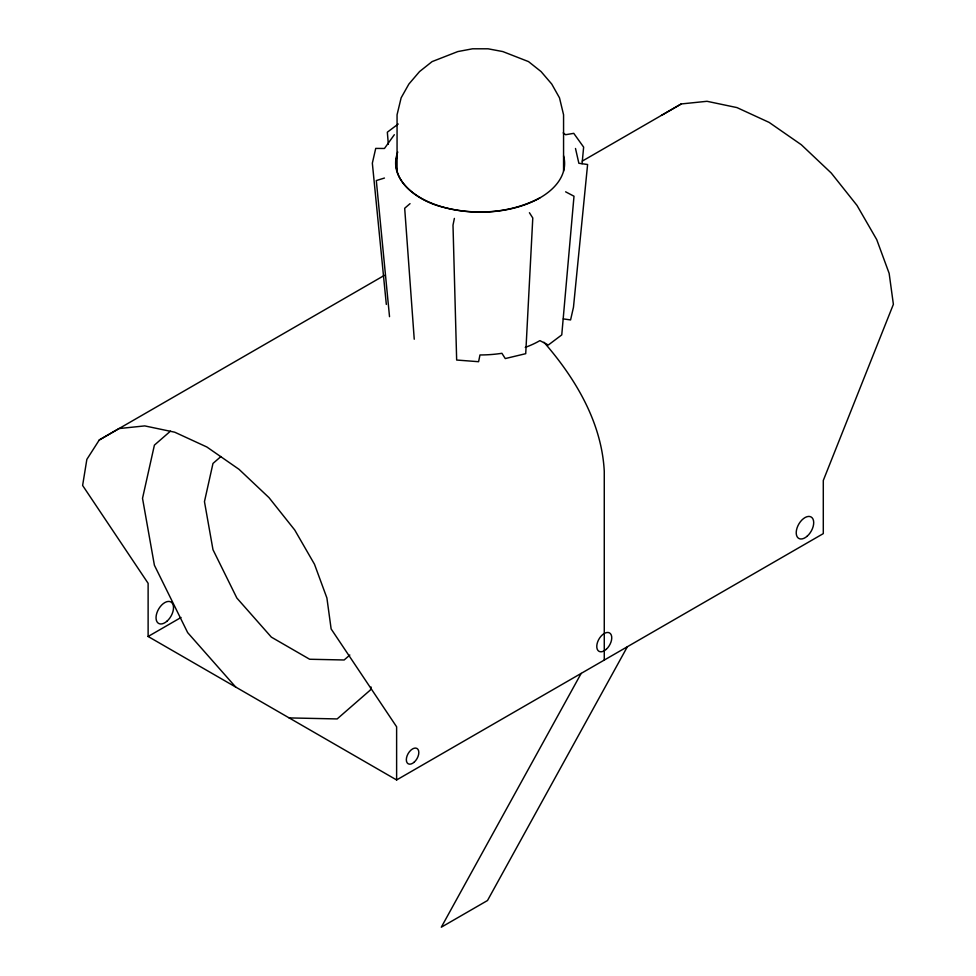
<?xml version="1.0" encoding="UTF-8"?>
<svg xmlns="http://www.w3.org/2000/svg" width="976" height="976" viewBox="0 0 976 976"><rect width="100%" height="100%" fill="white"/><g stroke="black" fill="none" stroke-linecap="round" stroke-linejoin="round"><path stroke-width="1.46" d="M582.074 163.724L583.636 147.12L573.754 133.346L565.616 134.712L563.201 132.895M454.377 218.417L452.998 225.151L456.658 360.034L478.594 361.706L479.972 354.959A84.766 48.946 0 0 0 501.908 353.3L505.275 358.57L525.722 353.678L532.786 217.99L529.419 212.719M371.075 687.006L370.416 689.971L337.159 718.934L289.079 717.909M397.769 152.012C387.655 178.303 415.459 198.823 437.59 205.655C471.054 215.733 508.667 214.317 539.911 197.872M581.159 673.416L441.298 927.2L487.5 900.519L627.373 646.734M396.622 779.958L396.622 726.803L331.132 628.934L326.899 597.971L314.479 564.238L294.74 530.017L268.998 497.638L239.035 469.334L206.875 447.008L174.716 432.197L144.753 425.902L119.011 428.562L99.271 439.981L86.852 459.391L82.618 485.462L148.12 583.319L148.12 636.486L396.622 779.958L823.293 533.616L823.293 480.46L893.382 304.329L889.148 273.365L876.729 239.62L856.989 205.399L831.247 173.033L801.284 144.716L769.125 122.403L736.965 107.592L707.002 101.297L681.26 103.944L582.282 161.101M394.328 134.712L384.446 148.486L375.723 148.401L372.344 163.175L386.325 304.427M170.458 431.148L154.403 445.129L142.52 498.333L154.403 565.25L187.66 632.619L235.728 687.104M220.942 456.524L212.975 463.454L204.46 501.64L212.975 549.671L236.851 598.032L271.352 637.133L309.648 659.251L344.15 659.983L349.835 655.03M410.042 203.642L404.686 208.254L414.239 339.221M398.22 124.013L387.338 132.199L388.35 144.314M99.271 439.981L384.349 275.391M661.521 115.363L681.26 103.944M148.12 636.486L181.036 617.479M384.446 178.047L376.309 180.56L389.522 316.675M563.311 318.896L570.582 319.933L573.473 307.257L587.601 164.505L578.866 163.273L575.498 148.486M565.616 191.821L573.998 196.225L561.761 334.902L548.292 345.028L539.911 340.624A84.766 48.946 0 0 1 525.259 347.395M543.974 342.259C575.462 378.432 601.68 422.291 604.266 471.249L604.266 660.069M563.567 171.081L563.567 114.778L559.492 97.832L551.745 84.058L541.07 71.577L528.528 61.61L502.799 51.569L488.061 48.8L472.555 48.8L457.817 51.569L432.087 61.61L419.546 71.577L408.883 84.058L401.136 97.832L397.061 114.778L397.061 171.081M563.567 155.855A84.29 48.666 0 0 1 480.314 212.134A84.29 48.666 0 0 1 397.061 155.855M167.042 621.139A12.359 7.137 -60 0 0 170.959 601.997A12.359 7.137 -60 0 0 156.331 614.965A12.359 7.137 -60 0 0 167.042 621.139M414.19 762.158A8.833 5.1 -60 0 0 416.984 748.47A8.833 5.1 -60 0 0 406.541 757.742A8.833 5.1 -60 0 0 414.19 762.158M606.206 649.357A10.602 6.112 -60 0 0 609.561 632.948A10.602 6.112 -60 0 0 597.031 644.062A10.602 6.112 -60 0 0 606.206 649.357M807.225 536.153A12.359 7.137 -60 0 0 811.141 516.999A12.359 7.137 -60 0 0 796.514 529.968A12.359 7.137 -60 0 0 807.225 536.153"/></g></svg>
